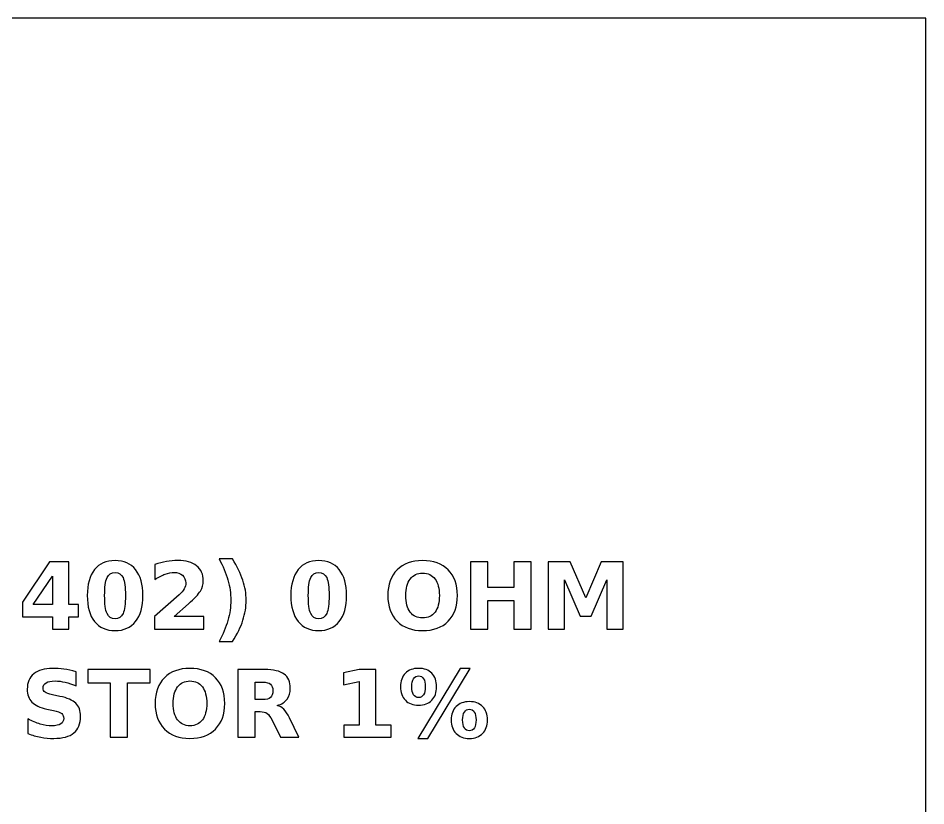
# Model space of a CAD drawing. Extents: x -117 to -93, y -160.5 to -136.5.
# Drawn here: x -106.82 to -93, y -148.5 to -136.5 of the extents above; entities that cross this region are included whole.
import ezdxf

# ---------------------------------------------------------------- set-up
doc = ezdxf.new("R2010")
doc.units = 0
doc.header["$MEASUREMENT"] = 0
doc.layers.add('LAYER_1', color=7, linetype='CONTINUOUS')

msp = doc.modelspace()

# ---------------------------------------------------------------- linework, layer by layer
at = {"layer": 'LAYER_1', "color": 7}
msp.add_lwpolyline([(-117, -160.5), (-93, -160.5), (-93, -136.5), (-117, -136.5), (-117, -160.5)], close=True, dxfattribs=at)
at = {"layer": 'LAYER_1'}
for points, knots in [([(-106.3396, -144.7814), (-106.3396, -144.7814), (-106.0446, -144.7814), (-106.0446, -144.7814), (-106.0446, -144.7814), (-106.0446, -144.7814), (-106.0446, -145.4305), (-106.0446, -145.4305), (-106.0446, -145.4305), (-106.0446, -145.4305), (-105.8979, -145.4305), (-105.8979, -145.4305), (-105.8979, -145.4305), (-105.8979, -145.4305), (-105.8979, -145.6227), (-105.8979, -145.6227), (-105.8979, -145.6227), (-105.8979, -145.6227), (-106.0446, -145.6227), (-106.0446, -145.6227), (-106.0446, -145.6227), (-106.0446, -145.6227), (-106.0446, -145.8101), (-106.0446, -145.8101), (-106.0446, -145.8101), (-106.0446, -145.8101), (-106.2953, -145.8101), (-106.2953, -145.8101), (-106.2953, -145.8101), (-106.2953, -145.8101), (-106.2953, -145.6227), (-106.2953, -145.6227), (-106.2953, -145.6227), (-106.2953, -145.6227), (-106.7516, -145.6227), (-106.7516, -145.6227), (-106.7516, -145.6227), (-106.7516, -145.6227), (-106.7516, -145.3952), (-106.7516, -145.3952), (-106.7516, -145.3952), (-106.7516, -145.3952), (-106.3396, -144.7814), (-106.3396, -144.7814)], [0, 0, 0, 0, 0.0909091, 0.0909091, 0.0909091, 0.0909091, 0.1818182, 0.1818182, 0.1818182, 0.1818182, 0.2727273, 0.2727273, 0.2727273, 0.2727273, 0.3636364, 0.3636364, 0.3636364, 0.3636364, 0.4545455, 0.4545455, 0.4545455, 0.4545455, 0.5454545, 0.5454545, 0.5454545, 0.5454545, 0.6363636, 0.6363636, 0.6363636, 0.6363636, 0.7272727, 0.7272727, 0.7272727, 0.7272727, 0.8181818, 0.8181818, 0.8181818, 0.8181818, 0.9090909, 0.9090909, 0.9090909, 0.9090909, 1, 1, 1, 1]), ([(-104.9188, -145.2967), (-104.9188, -145.4672), (-104.9555, -145.5987), (-105.0291, -145.6913), (-105.0291, -145.6913), (-105.1025, -145.7838), (-105.2069, -145.8301), (-105.3419, -145.8301), (-105.3419, -145.8301), (-105.4774, -145.8301), (-105.582, -145.7838), (-105.6554, -145.6913), (-105.6554, -145.6913), (-105.729, -145.5987), (-105.7657, -145.4672), (-105.7657, -145.2967), (-105.7657, -145.2967), (-105.7657, -145.126), (-105.729, -144.9942), (-105.6554, -144.9016), (-105.6554, -144.9016), (-105.582, -144.8092), (-105.4774, -144.7628), (-105.3419, -144.7628), (-105.3419, -144.7628), (-105.2069, -144.7628), (-105.1025, -144.8092), (-105.0291, -144.9016), (-105.0291, -144.9016), (-104.9555, -144.9942), (-104.9188, -145.126), (-104.9188, -145.2967)], [0, 0, 0, 0, 0.125, 0.125, 0.125, 0.125, 0.25, 0.25, 0.25, 0.25, 0.375, 0.375, 0.375, 0.375, 0.5, 0.5, 0.5, 0.5, 0.625, 0.625, 0.625, 0.625, 0.75, 0.75, 0.75, 0.75, 0.875, 0.875, 0.875, 0.875, 1, 1, 1, 1]), ([(-104.4447, -145.6151), (-104.4447, -145.6151), (-103.9919, -145.6151), (-103.9919, -145.6151), (-103.9919, -145.6151), (-103.9919, -145.6151), (-103.9919, -145.8101), (-103.9919, -145.8101), (-103.9919, -145.8101), (-103.9919, -145.8101), (-104.7396, -145.8101), (-104.7396, -145.8101), (-104.7396, -145.8101), (-104.7396, -145.8101), (-104.7396, -145.6151), (-104.7396, -145.6151), (-104.7396, -145.6151), (-104.7396, -145.6151), (-104.364, -145.2838), (-104.364, -145.2838), (-104.364, -145.2838), (-104.3304, -145.2534), (-104.3057, -145.2238), (-104.2897, -145.1949), (-104.2897, -145.1949), (-104.2735, -145.1659), (-104.2655, -145.1358), (-104.2655, -145.1045), (-104.2655, -145.1045), (-104.2655, -145.0563), (-104.2817, -145.0175), (-104.3141, -144.9881), (-104.3141, -144.9881), (-104.3464, -144.9587), (-104.3894, -144.9442), (-104.4433, -144.9442), (-104.4433, -144.9442), (-104.4846, -144.9442), (-104.5298, -144.9531), (-104.579, -144.9707), (-104.579, -144.9707), (-104.6281, -144.9884), (-104.6808, -145.0147), (-104.7368, -145.0495), (-104.7368, -145.0495), (-104.7368, -145.0495), (-104.7368, -144.8235), (-104.7368, -144.8235), (-104.7368, -144.8235), (-104.677, -144.8038), (-104.618, -144.7887), (-104.5597, -144.7784), (-104.5597, -144.7784), (-104.5013, -144.768), (-104.4442, -144.7628), (-104.388, -144.7628), (-104.388, -144.7628), (-104.265, -144.7628), (-104.1693, -144.7899), (-104.1011, -144.8442), (-104.1011, -144.8442), (-104.0329, -144.8983), (-103.9988, -144.9738), (-103.9988, -145.0709), (-103.9988, -145.0709), (-103.9988, -145.1269), (-104.0133, -145.1791), (-104.0423, -145.2276), (-104.0423, -145.2276), (-104.0712, -145.276), (-104.1321, -145.3409), (-104.2248, -145.4223), (-104.2248, -145.4223), (-104.2248, -145.4223), (-104.4447, -145.6151), (-104.4447, -145.6151)], [0, 0, 0, 0, 0.0526316, 0.0526316, 0.0526316, 0.0526316, 0.1052632, 0.1052632, 0.1052632, 0.1052632, 0.1578947, 0.1578947, 0.1578947, 0.1578947, 0.2105263, 0.2105263, 0.2105263, 0.2105263, 0.2631579, 0.2631579, 0.2631579, 0.2631579, 0.3157895, 0.3157895, 0.3157895, 0.3157895, 0.3684211, 0.3684211, 0.3684211, 0.3684211, 0.4210526, 0.4210526, 0.4210526, 0.4210526, 0.4736842, 0.4736842, 0.4736842, 0.4736842, 0.5263158, 0.5263158, 0.5263158, 0.5263158, 0.5789474, 0.5789474, 0.5789474, 0.5789474, 0.6315789, 0.6315789, 0.6315789, 0.6315789, 0.6842105, 0.6842105, 0.6842105, 0.6842105, 0.7368421, 0.7368421, 0.7368421, 0.7368421, 0.7894737, 0.7894737, 0.7894737, 0.7894737, 0.8421053, 0.8421053, 0.8421053, 0.8421053, 0.8947368, 0.8947368, 0.8947368, 0.8947368, 0.9473684, 0.9473684, 0.9473684, 0.9473684, 1, 1, 1, 1]), ([(-103.7565, -145.9961), (-103.6977, -145.8868), (-103.6535, -145.78), (-103.6241, -145.6758), (-103.6241, -145.6758), (-103.5947, -145.5714), (-103.5801, -145.4686), (-103.5801, -145.367), (-103.5801, -145.367), (-103.5801, -145.2654), (-103.5947, -145.1626), (-103.6241, -145.0587), (-103.6241, -145.0587), (-103.6535, -144.9547), (-103.6977, -144.8482), (-103.7565, -144.7393), (-103.7565, -144.7393), (-103.7565, -144.7393), (-103.5519, -144.7393), (-103.5519, -144.7393), (-103.5519, -144.7393), (-103.4821, -144.852), (-103.4303, -144.9597), (-103.3964, -145.0629), (-103.3964, -145.0629), (-103.3628, -145.1659), (-103.3459, -145.2678), (-103.3459, -145.3684), (-103.3459, -145.3684), (-103.3459, -145.4691), (-103.3626, -145.5704), (-103.3962, -145.6725), (-103.3962, -145.6725), (-103.4296, -145.7748), (-103.4816, -145.8828), (-103.5519, -145.9961), (-103.5519, -145.9961), (-103.5519, -145.9961), (-103.7565, -145.9961), (-103.7565, -145.9961)], [0, 0, 0, 0, 0.1, 0.1, 0.1, 0.1, 0.2, 0.2, 0.2, 0.2, 0.3, 0.3, 0.3, 0.3, 0.4, 0.4, 0.4, 0.4, 0.5, 0.5, 0.5, 0.5, 0.6, 0.6, 0.6, 0.6, 0.7, 0.7, 0.7, 0.7, 0.8, 0.8, 0.8, 0.8, 0.9, 0.9, 0.9, 0.9, 1, 1, 1, 1]), ([(-101.8188, -145.2967), (-101.8188, -145.4672), (-101.8555, -145.5987), (-101.9291, -145.6913), (-101.9291, -145.6913), (-102.0025, -145.7838), (-102.1069, -145.8301), (-102.2419, -145.8301), (-102.2419, -145.8301), (-102.3774, -145.8301), (-102.482, -145.7838), (-102.5554, -145.6913), (-102.5554, -145.6913), (-102.629, -145.5987), (-102.6657, -145.4672), (-102.6657, -145.2967), (-102.6657, -145.2967), (-102.6657, -145.126), (-102.629, -144.9942), (-102.5554, -144.9016), (-102.5554, -144.9016), (-102.482, -144.8092), (-102.3774, -144.7628), (-102.2419, -144.7628), (-102.2419, -144.7628), (-102.1069, -144.7628), (-102.0025, -144.8092), (-101.9291, -144.9016), (-101.9291, -144.9016), (-101.8555, -144.9942), (-101.8188, -145.126), (-101.8188, -145.2967)], [0, 0, 0, 0, 0.125, 0.125, 0.125, 0.125, 0.25, 0.25, 0.25, 0.25, 0.375, 0.375, 0.375, 0.375, 0.5, 0.5, 0.5, 0.5, 0.625, 0.625, 0.625, 0.625, 0.75, 0.75, 0.75, 0.75, 0.875, 0.875, 0.875, 0.875, 1, 1, 1, 1]), ([(-100.6605, -144.7628), (-100.4952, -144.7628), (-100.3656, -144.8101), (-100.272, -144.9049), (-100.272, -144.9049), (-100.1782, -144.9994), (-100.1314, -145.1299), (-100.1314, -145.2967), (-100.1314, -145.2967), (-100.1314, -145.463), (-100.1782, -145.5935), (-100.272, -145.688), (-100.272, -145.688), (-100.3656, -145.7828), (-100.4952, -145.8301), (-100.6605, -145.8301), (-100.6605, -145.8301), (-100.8254, -145.8301), (-100.9547, -145.7828), (-101.0488, -145.688), (-101.0488, -145.688), (-101.1426, -145.5935), (-101.1897, -145.463), (-101.1897, -145.2967), (-101.1897, -145.2967), (-101.1897, -145.1299), (-101.1426, -144.9994), (-101.0488, -144.9049), (-101.0488, -144.9049), (-100.9547, -144.8101), (-100.8254, -144.7628), (-100.6605, -144.7628)], [0, 0, 0, 0, 0.125, 0.125, 0.125, 0.125, 0.25, 0.25, 0.25, 0.25, 0.375, 0.375, 0.375, 0.375, 0.5, 0.5, 0.5, 0.5, 0.625, 0.625, 0.625, 0.625, 0.75, 0.75, 0.75, 0.75, 0.875, 0.875, 0.875, 0.875, 1, 1, 1, 1]), ([(-99.9307, -144.7814), (-99.9307, -144.7814), (-99.6654, -144.7814), (-99.6654, -144.7814), (-99.6654, -144.7814), (-99.6654, -144.7814), (-99.6654, -145.1735), (-99.6654, -145.1735), (-99.6654, -145.1735), (-99.6654, -145.1735), (-99.2741, -145.1735), (-99.2741, -145.1735), (-99.2741, -145.1735), (-99.2741, -145.1735), (-99.2741, -144.7814), (-99.2741, -144.7814), (-99.2741, -144.7814), (-99.2741, -144.7814), (-99.0088, -144.7814), (-99.0088, -144.7814), (-99.0088, -144.7814), (-99.0088, -144.7814), (-99.0088, -145.8101), (-99.0088, -145.8101), (-99.0088, -145.8101), (-99.0088, -145.8101), (-99.2741, -145.8101), (-99.2741, -145.8101), (-99.2741, -145.8101), (-99.2741, -145.8101), (-99.2741, -145.3741), (-99.2741, -145.3741), (-99.2741, -145.3741), (-99.2741, -145.3741), (-99.6654, -145.3741), (-99.6654, -145.3741), (-99.6654, -145.3741), (-99.6654, -145.3741), (-99.6654, -145.8101), (-99.6654, -145.8101), (-99.6654, -145.8101), (-99.6654, -145.8101), (-99.9307, -145.8101), (-99.9307, -145.8101), (-99.9307, -145.8101), (-99.9307, -145.8101), (-99.9307, -144.7814), (-99.9307, -144.7814)], [0, 0, 0, 0, 0.0833333, 0.0833333, 0.0833333, 0.0833333, 0.1666667, 0.1666667, 0.1666667, 0.1666667, 0.25, 0.25, 0.25, 0.25, 0.3333333, 0.3333333, 0.3333333, 0.3333333, 0.4166667, 0.4166667, 0.4166667, 0.4166667, 0.5, 0.5, 0.5, 0.5, 0.5833333, 0.5833333, 0.5833333, 0.5833333, 0.6666667, 0.6666667, 0.6666667, 0.6666667, 0.75, 0.75, 0.75, 0.75, 0.8333333, 0.8333333, 0.8333333, 0.8333333, 0.9166667, 0.9166667, 0.9166667, 0.9166667, 1, 1, 1, 1]), ([(-98.7498, -144.7814), (-98.7498, -144.7814), (-98.4123, -144.7814), (-98.4123, -144.7814), (-98.4123, -144.7814), (-98.4123, -144.7814), (-98.1778, -145.332), (-98.1778, -145.332), (-98.1778, -145.332), (-98.1778, -145.332), (-97.9422, -144.7814), (-97.9422, -144.7814), (-97.9422, -144.7814), (-97.9422, -144.7814), (-97.6054, -144.7814), (-97.6054, -144.7814), (-97.6054, -144.7814), (-97.6054, -144.7814), (-97.6054, -145.8101), (-97.6054, -145.8101), (-97.6054, -145.8101), (-97.6054, -145.8101), (-97.8561, -145.8101), (-97.8561, -145.8101), (-97.8561, -145.8101), (-97.8561, -145.8101), (-97.8561, -145.0577), (-97.8561, -145.0577), (-97.8561, -145.0577), (-97.8561, -145.0577), (-98.0932, -145.6123), (-98.0932, -145.6123), (-98.0932, -145.6123), (-98.0932, -145.6123), (-98.2613, -145.6123), (-98.2613, -145.6123), (-98.2613, -145.6123), (-98.2613, -145.6123), (-98.4984, -145.0577), (-98.4984, -145.0577), (-98.4984, -145.0577), (-98.4984, -145.0577), (-98.4984, -145.8101), (-98.4984, -145.8101), (-98.4984, -145.8101), (-98.4984, -145.8101), (-98.7498, -145.8101), (-98.7498, -145.8101), (-98.7498, -145.8101), (-98.7498, -145.8101), (-98.7498, -144.7814), (-98.7498, -144.7814)], [0, 0, 0, 0, 0.0769231, 0.0769231, 0.0769231, 0.0769231, 0.1538462, 0.1538462, 0.1538462, 0.1538462, 0.2307692, 0.2307692, 0.2307692, 0.2307692, 0.3076923, 0.3076923, 0.3076923, 0.3076923, 0.3846154, 0.3846154, 0.3846154, 0.3846154, 0.4615385, 0.4615385, 0.4615385, 0.4615385, 0.5384615, 0.5384615, 0.5384615, 0.5384615, 0.6153846, 0.6153846, 0.6153846, 0.6153846, 0.6923077, 0.6923077, 0.6923077, 0.6923077, 0.7692308, 0.7692308, 0.7692308, 0.7692308, 0.8461538, 0.8461538, 0.8461538, 0.8461538, 0.9230769, 0.9230769, 0.9230769, 0.9230769, 1, 1, 1, 1]), ([(-106.2953, -144.9999), (-106.2953, -144.9999), (-106.5863, -145.4305), (-106.5863, -145.4305), (-106.5863, -145.4305), (-106.5863, -145.4305), (-106.2953, -145.4305), (-106.2953, -145.4305), (-106.2953, -145.4305), (-106.2953, -145.4305), (-106.2953, -144.9999), (-106.2953, -144.9999)], [0, 0, 0, 0, 0.3333333, 0.3333333, 0.3333333, 0.3333333, 0.6666667, 0.6666667, 0.6666667, 0.6666667, 1, 1, 1, 1]), ([(-105.1841, -145.2948), (-105.1841, -145.1662), (-105.1961, -145.0756), (-105.2203, -145.0229), (-105.2203, -145.0229), (-105.2443, -144.9705), (-105.285, -144.9442), (-105.3419, -144.9442), (-105.3419, -144.9442), (-105.3988, -144.9442), (-105.4395, -144.9705), (-105.464, -145.0229), (-105.464, -145.0229), (-105.4882, -145.0756), (-105.5004, -145.1662), (-105.5004, -145.2948), (-105.5004, -145.2948), (-105.5004, -145.4246), (-105.4882, -145.5164), (-105.464, -145.5695), (-105.464, -145.5695), (-105.4395, -145.6229), (-105.3988, -145.6495), (-105.3419, -145.6495), (-105.3419, -145.6495), (-105.2855, -145.6495), (-105.245, -145.6229), (-105.2205, -145.5695), (-105.2205, -145.5695), (-105.1963, -145.5164), (-105.1841, -145.4246), (-105.1841, -145.2948)], [0, 0, 0, 0, 0.125, 0.125, 0.125, 0.125, 0.25, 0.25, 0.25, 0.25, 0.375, 0.375, 0.375, 0.375, 0.5, 0.5, 0.5, 0.5, 0.625, 0.625, 0.625, 0.625, 0.75, 0.75, 0.75, 0.75, 0.875, 0.875, 0.875, 0.875, 1, 1, 1, 1]), ([(-102.0841, -145.2948), (-102.0841, -145.1662), (-102.0961, -145.0756), (-102.1203, -145.0229), (-102.1203, -145.0229), (-102.1443, -144.9705), (-102.185, -144.9442), (-102.2419, -144.9442), (-102.2419, -144.9442), (-102.2988, -144.9442), (-102.3395, -144.9705), (-102.364, -145.0229), (-102.364, -145.0229), (-102.3882, -145.0756), (-102.4004, -145.1662), (-102.4004, -145.2948), (-102.4004, -145.2948), (-102.4004, -145.4246), (-102.3882, -145.5164), (-102.364, -145.5695), (-102.364, -145.5695), (-102.3395, -145.6229), (-102.2988, -145.6495), (-102.2419, -145.6495), (-102.2419, -145.6495), (-102.1855, -145.6495), (-102.145, -145.6229), (-102.1205, -145.5695), (-102.1205, -145.5695), (-102.0963, -145.5164), (-102.0841, -145.4246), (-102.0841, -145.2948)], [0, 0, 0, 0, 0.125, 0.125, 0.125, 0.125, 0.25, 0.25, 0.25, 0.25, 0.375, 0.375, 0.375, 0.375, 0.5, 0.5, 0.5, 0.5, 0.625, 0.625, 0.625, 0.625, 0.75, 0.75, 0.75, 0.75, 0.875, 0.875, 0.875, 0.875, 1, 1, 1, 1]), ([(-100.6605, -144.955), (-100.7414, -144.955), (-100.804, -144.9848), (-100.8487, -145.0446), (-100.8487, -145.0446), (-100.8931, -145.1043), (-100.9155, -145.1883), (-100.9155, -145.2967), (-100.9155, -145.2967), (-100.9155, -145.4049), (-100.8931, -145.4886), (-100.8487, -145.5483), (-100.8487, -145.5483), (-100.804, -145.6081), (-100.7414, -145.6379), (-100.6605, -145.6379), (-100.6605, -145.6379), (-100.5791, -145.6379), (-100.5164, -145.6081), (-100.4717, -145.5483), (-100.4717, -145.5483), (-100.4272, -145.4886), (-100.4049, -145.4049), (-100.4049, -145.2967), (-100.4049, -145.2967), (-100.4049, -145.1883), (-100.4272, -145.1043), (-100.4717, -145.0446), (-100.4717, -145.0446), (-100.5164, -144.9848), (-100.5791, -144.955), (-100.6605, -144.955)], [0, 0, 0, 0, 0.125, 0.125, 0.125, 0.125, 0.25, 0.25, 0.25, 0.25, 0.375, 0.375, 0.375, 0.375, 0.5, 0.5, 0.5, 0.5, 0.625, 0.625, 0.625, 0.625, 0.75, 0.75, 0.75, 0.75, 0.875, 0.875, 0.875, 0.875, 1, 1, 1, 1]), ([(-105.9348, -146.4564), (-105.9348, -146.4564), (-105.9348, -146.6739), (-105.9348, -146.6739), (-105.9348, -146.6739), (-105.9913, -146.6487), (-106.0465, -146.6297), (-106.1001, -146.6168), (-106.1001, -146.6168), (-106.154, -146.6038), (-106.2048, -146.5975), (-106.2525, -146.5975), (-106.2525, -146.5975), (-106.3158, -146.5975), (-106.3628, -146.6062), (-106.3932, -146.6236), (-106.3932, -146.6236), (-106.4235, -146.6412), (-106.4386, -146.6683), (-106.4386, -146.705), (-106.4386, -146.705), (-106.4386, -146.7325), (-106.4285, -146.7541), (-106.408, -146.7694), (-106.408, -146.7694), (-106.3875, -146.7847), (-106.3504, -146.7981), (-106.2965, -146.8091), (-106.2965, -146.8091), (-106.2965, -146.8091), (-106.1836, -146.8317), (-106.1836, -146.8317), (-106.1836, -146.8317), (-106.0691, -146.8548), (-105.988, -146.8896), (-105.9398, -146.9366), (-105.9398, -146.9366), (-105.8915, -146.9834), (-105.8673, -147.05), (-105.8673, -147.1363), (-105.8673, -147.1363), (-105.8673, -147.2499), (-105.9009, -147.3343), (-105.9682, -147.3896), (-105.9682, -147.3896), (-106.0355, -147.4448), (-106.1382, -147.4726), (-106.2765, -147.4726), (-106.2765, -147.4726), (-106.3419, -147.4726), (-106.4073, -147.4665), (-106.4729, -147.454), (-106.4729, -147.454), (-106.5385, -147.4415), (-106.6044, -147.4232), (-106.67, -147.399), (-106.67, -147.399), (-106.67, -147.399), (-106.67, -147.1751), (-106.67, -147.1751), (-106.67, -147.1751), (-106.6044, -147.2099), (-106.5409, -147.2362), (-106.4795, -147.2539), (-106.4795, -147.2539), (-106.4181, -147.2715), (-106.3591, -147.2804), (-106.3022, -147.2804), (-106.3022, -147.2804), (-106.2443, -147.2804), (-106.1999, -147.2708), (-106.1691, -147.2515), (-106.1691, -147.2515), (-106.1382, -147.2322), (-106.123, -147.2047), (-106.123, -147.1687), (-106.123, -147.1687), (-106.123, -147.1367), (-106.1333, -147.1118), (-106.1542, -147.0944), (-106.1542, -147.0944), (-106.1752, -147.077), (-106.2168, -147.0613), (-106.2794, -147.0476), (-106.2794, -147.0476), (-106.2794, -147.0476), (-106.3821, -147.0248), (-106.3821, -147.0248), (-106.3821, -147.0248), (-106.4849, -147.0027), (-106.5602, -146.9677), (-106.6077, -146.9194), (-106.6077, -146.9194), (-106.6552, -146.8712), (-106.6789, -146.8061), (-106.6789, -146.7245), (-106.6789, -146.7245), (-106.6789, -146.6219), (-106.6458, -146.5431), (-106.5797, -146.4881), (-106.5797, -146.4881), (-106.5136, -146.4328), (-106.4186, -146.4053), (-106.2944, -146.4053), (-106.2944, -146.4053), (-106.238, -146.4053), (-106.1799, -146.4096), (-106.1201, -146.418), (-106.1201, -146.418), (-106.0604, -146.4265), (-105.9986, -146.4392), (-105.9348, -146.4564)], [0, 0, 0, 0, 0.0357143, 0.0357143, 0.0357143, 0.0357143, 0.0714286, 0.0714286, 0.0714286, 0.0714286, 0.1071429, 0.1071429, 0.1071429, 0.1071429, 0.1428571, 0.1428571, 0.1428571, 0.1428571, 0.1785714, 0.1785714, 0.1785714, 0.1785714, 0.2142857, 0.2142857, 0.2142857, 0.2142857, 0.25, 0.25, 0.25, 0.25, 0.2857143, 0.2857143, 0.2857143, 0.2857143, 0.3214286, 0.3214286, 0.3214286, 0.3214286, 0.3571429, 0.3571429, 0.3571429, 0.3571429, 0.3928571, 0.3928571, 0.3928571, 0.3928571, 0.4285714, 0.4285714, 0.4285714, 0.4285714, 0.4642857, 0.4642857, 0.4642857, 0.4642857, 0.5, 0.5, 0.5, 0.5, 0.5357143, 0.5357143, 0.5357143, 0.5357143, 0.5714286, 0.5714286, 0.5714286, 0.5714286, 0.6071429, 0.6071429, 0.6071429, 0.6071429, 0.6428571, 0.6428571, 0.6428571, 0.6428571, 0.6785714, 0.6785714, 0.6785714, 0.6785714, 0.7142857, 0.7142857, 0.7142857, 0.7142857, 0.75, 0.75, 0.75, 0.75, 0.7857143, 0.7857143, 0.7857143, 0.7857143, 0.8214286, 0.8214286, 0.8214286, 0.8214286, 0.8571429, 0.8571429, 0.8571429, 0.8571429, 0.8928571, 0.8928571, 0.8928571, 0.8928571, 0.9285714, 0.9285714, 0.9285714, 0.9285714, 0.9642857, 0.9642857, 0.9642857, 0.9642857, 1, 1, 1, 1]), ([(-105.7573, -146.4239), (-105.7573, -146.4239), (-104.8093, -146.4239), (-104.8093, -146.4239), (-104.8093, -146.4239), (-104.8093, -146.4239), (-104.8093, -146.6245), (-104.8093, -146.6245), (-104.8093, -146.6245), (-104.8093, -146.6245), (-105.1503, -146.6245), (-105.1503, -146.6245), (-105.1503, -146.6245), (-105.1503, -146.6245), (-105.1503, -147.4526), (-105.1503, -147.4526), (-105.1503, -147.4526), (-105.1503, -147.4526), (-105.4156, -147.4526), (-105.4156, -147.4526), (-105.4156, -147.4526), (-105.4156, -147.4526), (-105.4156, -146.6245), (-105.4156, -146.6245), (-105.4156, -146.6245), (-105.4156, -146.6245), (-105.7573, -146.6245), (-105.7573, -146.6245), (-105.7573, -146.6245), (-105.7573, -146.6245), (-105.7573, -146.4239), (-105.7573, -146.4239)], [0, 0, 0, 0, 0.125, 0.125, 0.125, 0.125, 0.25, 0.25, 0.25, 0.25, 0.375, 0.375, 0.375, 0.375, 0.5, 0.5, 0.5, 0.5, 0.625, 0.625, 0.625, 0.625, 0.75, 0.75, 0.75, 0.75, 0.875, 0.875, 0.875, 0.875, 1, 1, 1, 1]), ([(-104.202, -146.4053), (-104.0367, -146.4053), (-103.9071, -146.4526), (-103.8135, -146.5474), (-103.8135, -146.5474), (-103.7197, -146.6419), (-103.6729, -146.7724), (-103.6729, -146.9392), (-103.6729, -146.9392), (-103.6729, -147.1055), (-103.7197, -147.236), (-103.8135, -147.3305), (-103.8135, -147.3305), (-103.9071, -147.4253), (-104.0367, -147.4726), (-104.202, -147.4726), (-104.202, -147.4726), (-104.3669, -147.4726), (-104.4962, -147.4253), (-104.5903, -147.3305), (-104.5903, -147.3305), (-104.6841, -147.236), (-104.7312, -147.1055), (-104.7312, -146.9392), (-104.7312, -146.9392), (-104.7312, -146.7724), (-104.6841, -146.6419), (-104.5903, -146.5474), (-104.5903, -146.5474), (-104.4962, -146.4526), (-104.3669, -146.4053), (-104.202, -146.4053)], [0, 0, 0, 0, 0.125, 0.125, 0.125, 0.125, 0.25, 0.25, 0.25, 0.25, 0.375, 0.375, 0.375, 0.375, 0.5, 0.5, 0.5, 0.5, 0.625, 0.625, 0.625, 0.625, 0.75, 0.75, 0.75, 0.75, 0.875, 0.875, 0.875, 0.875, 1, 1, 1, 1]), ([(-103.2069, -147.0634), (-103.2069, -147.0634), (-103.2069, -147.4526), (-103.2069, -147.4526), (-103.2069, -147.4526), (-103.2069, -147.4526), (-103.4722, -147.4526), (-103.4722, -147.4526), (-103.4722, -147.4526), (-103.4722, -147.4526), (-103.4722, -146.4239), (-103.4722, -146.4239), (-103.4722, -146.4239), (-103.4722, -146.4239), (-103.067, -146.4239), (-103.067, -146.4239), (-103.067, -146.4239), (-102.9315, -146.4239), (-102.832, -146.4467), (-102.769, -146.4921), (-102.769, -146.4921), (-102.7058, -146.5375), (-102.6742, -146.6095), (-102.6742, -146.7078), (-102.6742, -146.7078), (-102.6742, -146.7757), (-102.6907, -146.8317), (-102.7234, -146.8752), (-102.7234, -146.8752), (-102.7563, -146.919), (-102.8059, -146.9512), (-102.872, -146.9717), (-102.872, -146.9717), (-102.8358, -146.9801), (-102.8031, -146.9987), (-102.7744, -147.0279), (-102.7744, -147.0279), (-102.7457, -147.057), (-102.7168, -147.1012), (-102.6874, -147.1605), (-102.6874, -147.1605), (-102.6874, -147.1605), (-102.5432, -147.4526), (-102.5432, -147.4526), (-102.5432, -147.4526), (-102.5432, -147.4526), (-102.8259, -147.4526), (-102.8259, -147.4526), (-102.8259, -147.4526), (-102.8259, -147.4526), (-102.9513, -147.197), (-102.9513, -147.197), (-102.9513, -147.197), (-102.9764, -147.1457), (-103.0021, -147.1104), (-103.0282, -147.0916), (-103.0282, -147.0916), (-103.0541, -147.0728), (-103.0886, -147.0634), (-103.1319, -147.0634), (-103.1319, -147.0634), (-103.1319, -147.0634), (-103.2069, -147.0634), (-103.2069, -147.0634)], [0, 0, 0, 0, 0.0625, 0.0625, 0.0625, 0.0625, 0.125, 0.125, 0.125, 0.125, 0.1875, 0.1875, 0.1875, 0.1875, 0.25, 0.25, 0.25, 0.25, 0.3125, 0.3125, 0.3125, 0.3125, 0.375, 0.375, 0.375, 0.375, 0.4375, 0.4375, 0.4375, 0.4375, 0.5, 0.5, 0.5, 0.5, 0.5625, 0.5625, 0.5625, 0.5625, 0.625, 0.625, 0.625, 0.625, 0.6875, 0.6875, 0.6875, 0.6875, 0.75, 0.75, 0.75, 0.75, 0.8125, 0.8125, 0.8125, 0.8125, 0.875, 0.875, 0.875, 0.875, 0.9375, 0.9375, 0.9375, 0.9375, 1, 1, 1, 1]), ([(-101.8587, -147.2694), (-101.8587, -147.2694), (-101.6244, -147.2694), (-101.6244, -147.2694), (-101.6244, -147.2694), (-101.6244, -147.2694), (-101.6244, -146.6045), (-101.6244, -146.6045), (-101.6244, -146.6045), (-101.6244, -146.6045), (-101.8648, -146.6542), (-101.8648, -146.6542), (-101.8648, -146.6542), (-101.8648, -146.6542), (-101.8648, -146.4735), (-101.8648, -146.4735), (-101.8648, -146.4735), (-101.8648, -146.4735), (-101.6258, -146.4239), (-101.6258, -146.4239), (-101.6258, -146.4239), (-101.6258, -146.4239), (-101.3737, -146.4239), (-101.3737, -146.4239), (-101.3737, -146.4239), (-101.3737, -146.4239), (-101.3737, -147.2694), (-101.3737, -147.2694), (-101.3737, -147.2694), (-101.3737, -147.2694), (-101.1395, -147.2694), (-101.1395, -147.2694), (-101.1395, -147.2694), (-101.1395, -147.2694), (-101.1395, -147.4526), (-101.1395, -147.4526), (-101.1395, -147.4526), (-101.1395, -147.4526), (-101.8587, -147.4526), (-101.8587, -147.4526), (-101.8587, -147.4526), (-101.8587, -147.4526), (-101.8587, -147.2694), (-101.8587, -147.2694)], [0, 0, 0, 0, 0.0909091, 0.0909091, 0.0909091, 0.0909091, 0.1818182, 0.1818182, 0.1818182, 0.1818182, 0.2727273, 0.2727273, 0.2727273, 0.2727273, 0.3636364, 0.3636364, 0.3636364, 0.3636364, 0.4545455, 0.4545455, 0.4545455, 0.4545455, 0.5454545, 0.5454545, 0.5454545, 0.5454545, 0.6363636, 0.6363636, 0.6363636, 0.6363636, 0.7272727, 0.7272727, 0.7272727, 0.7272727, 0.8181818, 0.8181818, 0.8181818, 0.8181818, 0.9090909, 0.9090909, 0.9090909, 0.9090909, 1, 1, 1, 1]), ([(-100.7218, -146.4053), (-100.6364, -146.4053), (-100.5691, -146.4303), (-100.5202, -146.4801), (-100.5202, -146.4801), (-100.4713, -146.53), (-100.4469, -146.5982), (-100.4469, -146.6852), (-100.4469, -146.6852), (-100.4469, -146.772), (-100.4713, -146.8404), (-100.5202, -146.8905), (-100.5202, -146.8905), (-100.5691, -146.9406), (-100.6364, -146.9655), (-100.7218, -146.9655), (-100.7218, -146.9655), (-100.8072, -146.9655), (-100.8744, -146.9406), (-100.9233, -146.8905), (-100.9233, -146.8905), (-100.9723, -146.8404), (-100.9967, -146.772), (-100.9967, -146.6852), (-100.9967, -146.6852), (-100.9967, -146.5982), (-100.9723, -146.53), (-100.9233, -146.4801), (-100.9233, -146.4801), (-100.8744, -146.4303), (-100.8072, -146.4053), (-100.7218, -146.4053)], [0, 0, 0, 0, 0.125, 0.125, 0.125, 0.125, 0.25, 0.25, 0.25, 0.25, 0.375, 0.375, 0.375, 0.375, 0.5, 0.5, 0.5, 0.5, 0.625, 0.625, 0.625, 0.625, 0.75, 0.75, 0.75, 0.75, 0.875, 0.875, 0.875, 0.875, 1, 1, 1, 1]), ([(-100.5804, -147.4726), (-100.5804, -147.4726), (-100.7326, -147.4726), (-100.7326, -147.4726), (-100.7326, -147.4726), (-100.7326, -147.4726), (-100.0898, -146.4053), (-100.0898, -146.4053), (-100.0898, -146.4053), (-100.0898, -146.4053), (-99.937, -146.4053), (-99.937, -146.4053), (-99.937, -146.4053), (-99.937, -146.4053), (-100.5804, -147.4726), (-100.5804, -147.4726)], [0, 0, 0, 0, 0.25, 0.25, 0.25, 0.25, 0.5, 0.5, 0.5, 0.5, 0.75, 0.75, 0.75, 0.75, 1, 1, 1, 1]), ([(-104.202, -146.5975), (-104.2829, -146.5975), (-104.3455, -146.6273), (-104.3902, -146.6871), (-104.3902, -146.6871), (-104.4346, -146.7468), (-104.457, -146.8308), (-104.457, -146.9392), (-104.457, -146.9392), (-104.457, -147.0474), (-104.4346, -147.1311), (-104.3902, -147.1908), (-104.3902, -147.1908), (-104.3455, -147.2506), (-104.2829, -147.2804), (-104.202, -147.2804), (-104.202, -147.2804), (-104.1206, -147.2804), (-104.0579, -147.2506), (-104.0132, -147.1908), (-104.0132, -147.1908), (-103.9687, -147.1311), (-103.9464, -147.0474), (-103.9464, -146.9392), (-103.9464, -146.9392), (-103.9464, -146.8308), (-103.9687, -146.7468), (-104.0132, -146.6871), (-104.0132, -146.6871), (-104.0579, -146.6273), (-104.1206, -146.5975), (-104.202, -146.5975)], [0, 0, 0, 0, 0.125, 0.125, 0.125, 0.125, 0.25, 0.25, 0.25, 0.25, 0.375, 0.375, 0.375, 0.375, 0.5, 0.5, 0.5, 0.5, 0.625, 0.625, 0.625, 0.625, 0.75, 0.75, 0.75, 0.75, 0.875, 0.875, 0.875, 0.875, 1, 1, 1, 1]), ([(-100.7218, -146.521), (-100.7547, -146.521), (-100.7803, -146.5354), (-100.7982, -146.5638), (-100.7982, -146.5638), (-100.8161, -146.5923), (-100.825, -146.6328), (-100.825, -146.6852), (-100.825, -146.6852), (-100.825, -146.7379), (-100.8161, -146.7788), (-100.7982, -146.8075), (-100.7982, -146.8075), (-100.7803, -146.8362), (-100.7547, -146.8505), (-100.7218, -146.8505), (-100.7218, -146.8505), (-100.6886, -146.8505), (-100.6632, -146.8362), (-100.6456, -146.8075), (-100.6456, -146.8075), (-100.6279, -146.7788), (-100.619, -146.7379), (-100.619, -146.6852), (-100.619, -146.6852), (-100.619, -146.6328), (-100.6279, -146.5923), (-100.6458, -146.5638), (-100.6458, -146.5638), (-100.6637, -146.5354), (-100.6891, -146.521), (-100.7218, -146.521)], [0, 0, 0, 0, 0.125, 0.125, 0.125, 0.125, 0.25, 0.25, 0.25, 0.25, 0.375, 0.375, 0.375, 0.375, 0.5, 0.5, 0.5, 0.5, 0.625, 0.625, 0.625, 0.625, 0.75, 0.75, 0.75, 0.75, 0.875, 0.875, 0.875, 0.875, 1, 1, 1, 1]), ([(-103.0952, -146.8802), (-103.0397, -146.8802), (-102.9997, -146.8698), (-102.9757, -146.8491), (-102.9757, -146.8491), (-102.9515, -146.8284), (-102.9395, -146.7943), (-102.9395, -146.747), (-102.9395, -146.747), (-102.9395, -146.7002), (-102.9515, -146.6666), (-102.9757, -146.6464), (-102.9757, -146.6464), (-102.9997, -146.6262), (-103.0397, -146.6161), (-103.0952, -146.6161), (-103.0952, -146.6161), (-103.0952, -146.6161), (-103.2069, -146.6161), (-103.2069, -146.6161), (-103.2069, -146.6161), (-103.2069, -146.6161), (-103.2069, -146.8802), (-103.2069, -146.8802), (-103.2069, -146.8802), (-103.2069, -146.8802), (-103.0952, -146.8802), (-103.0952, -146.8802)], [0, 0, 0, 0, 0.1428571, 0.1428571, 0.1428571, 0.1428571, 0.2857143, 0.2857143, 0.2857143, 0.2857143, 0.4285714, 0.4285714, 0.4285714, 0.4285714, 0.5714286, 0.5714286, 0.5714286, 0.5714286, 0.7142857, 0.7142857, 0.7142857, 0.7142857, 0.8571429, 0.8571429, 0.8571429, 0.8571429, 1, 1, 1, 1]), ([(-99.9487, -146.9124), (-99.8634, -146.9124), (-99.7961, -146.9371), (-99.7469, -146.9867), (-99.7469, -146.9867), (-99.6978, -147.0363), (-99.6731, -147.1045), (-99.6731, -147.1915), (-99.6731, -147.1915), (-99.6731, -147.2783), (-99.6978, -147.3468), (-99.7469, -147.3971), (-99.7469, -147.3971), (-99.7961, -147.4474), (-99.8634, -147.4726), (-99.9487, -147.4726), (-99.9487, -147.4726), (-100.0341, -147.4726), (-100.1016, -147.4474), (-100.151, -147.3971), (-100.151, -147.3971), (-100.2004, -147.3468), (-100.2251, -147.2783), (-100.2251, -147.1915), (-100.2251, -147.1915), (-100.2251, -147.105), (-100.2004, -147.037), (-100.151, -146.9872), (-100.151, -146.9872), (-100.1016, -146.9373), (-100.0341, -146.9124), (-99.9487, -146.9124)], [0, 0, 0, 0, 0.125, 0.125, 0.125, 0.125, 0.25, 0.25, 0.25, 0.25, 0.375, 0.375, 0.375, 0.375, 0.5, 0.5, 0.5, 0.5, 0.625, 0.625, 0.625, 0.625, 0.75, 0.75, 0.75, 0.75, 0.875, 0.875, 0.875, 0.875, 1, 1, 1, 1]), ([(-99.9487, -147.0281), (-99.9814, -147.0281), (-100.0066, -147.0422), (-100.0247, -147.0704), (-100.0247, -147.0704), (-100.0426, -147.0986), (-100.0515, -147.1391), (-100.0515, -147.1915), (-100.0515, -147.1915), (-100.0515, -147.2442), (-100.0426, -147.2849), (-100.0249, -147.3131), (-100.0249, -147.3131), (-100.0073, -147.3414), (-99.9819, -147.3555), (-99.9487, -147.3555), (-99.9487, -147.3555), (-99.9156, -147.3555), (-99.8904, -147.3414), (-99.8728, -147.3131), (-99.8728, -147.3131), (-99.8554, -147.2849), (-99.8467, -147.2442), (-99.8467, -147.1915), (-99.8467, -147.1915), (-99.8467, -147.1391), (-99.8556, -147.0986), (-99.8732, -147.0704), (-99.8732, -147.0704), (-99.8909, -147.0422), (-99.916, -147.0281), (-99.9487, -147.0281)], [0, 0, 0, 0, 0.125, 0.125, 0.125, 0.125, 0.25, 0.25, 0.25, 0.25, 0.375, 0.375, 0.375, 0.375, 0.5, 0.5, 0.5, 0.5, 0.625, 0.625, 0.625, 0.625, 0.75, 0.75, 0.75, 0.75, 0.875, 0.875, 0.875, 0.875, 1, 1, 1, 1])]:
    msp.add_open_spline(points, degree=3, knots=knots, dxfattribs=at)

doc.saveas('drawing.dxf')
